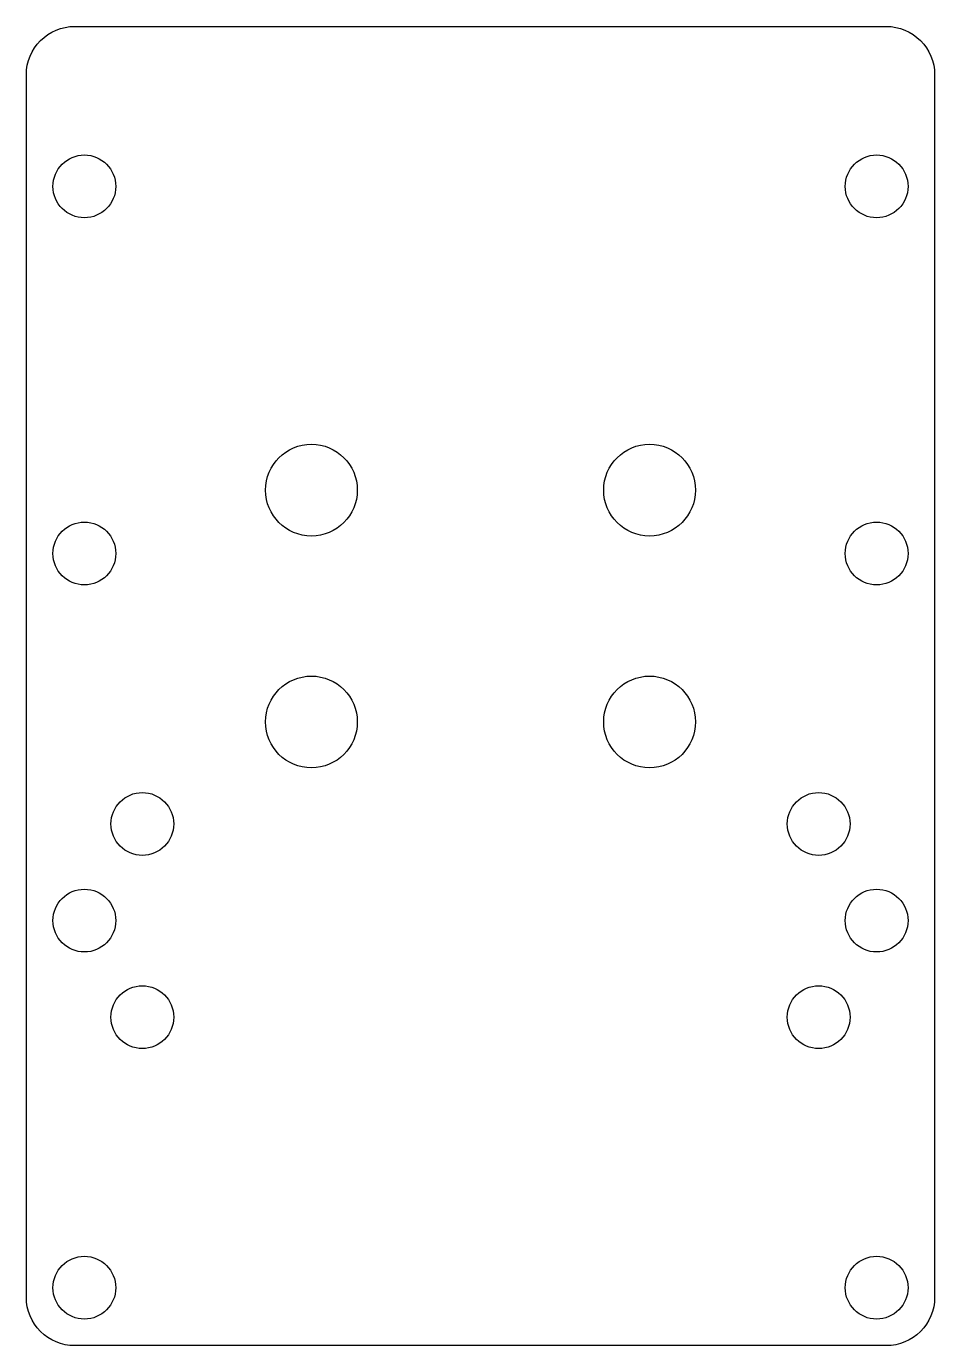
# Model space of a CAD drawing. Header units: millimetres. Extents: x 182 to 276, y 601 to 737.
import ezdxf

# ---------------------------------------------------------------- set-up
doc = ezdxf.new("R2010")
doc.units = ezdxf.units.MM
doc.layers.get('0').update_dxf_attribs({"linetype": 'CONTINUOUS'})

msp = doc.modelspace()

# ---------------------------------------------------------------- linework, layer by layer
msp.add_lwpolyline([(271.5, 737.26, -0.414214), (276.5, 732.26), (276.5, 605.7, -0.414214), (271.5, 600.7), (187.5, 600.7, -0.414214), (182.5, 605.7), (182.5, 732.26, -0.414214), (187.5, 737.26)], format="xyb", close=True)
for centre, radius in [((188.5, 720.7), 3.25), ((270.5, 720.7), 3.25), ((212, 689.26), 4.75), ((247, 689.26), 4.75), ((188.5, 682.7), 3.25), ((270.5, 682.7), 3.25), ((212, 665.26), 4.75), ((247, 665.26), 4.75), ((194.5, 654.7), 3.25), ((264.5, 654.7), 3.25), ((188.5, 644.7), 3.25), ((270.5, 644.7), 3.25), ((194.5, 634.7), 3.25), ((264.5, 634.7), 3.25), ((188.5, 606.7), 3.25), ((270.5, 606.7), 3.25)]:
    msp.add_circle(centre, radius)

doc.saveas('drawing.dxf')
